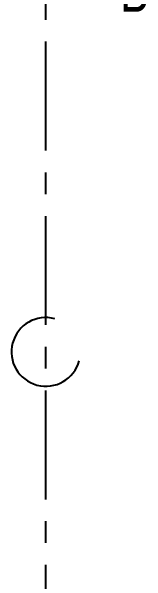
# Model space of a CAD drawing. Header units: millimetres. Extents: x 8 to 872, y 8 to 585.
# Drawn here: x 730.8 to 746.5, y 248.4 to 314.8 of the extents above; entities that cross this region are included whole.
import ezdxf

# ---------------------------------------------------------------- set-up
doc = ezdxf.new("R2010")
doc.units = ezdxf.units.MM
doc.linetypes.add('CENTERX2', pattern=[20.32, 12.7, -2.54, 2.54, -2.54])
doc.layers.add('CENTERLINE', color=4, linetype='CENTERX2')
doc.layers.add('DETAIL', color=3, linetype='Continuous')
doc.styles.add('SLDTEXTSTYLE0', font='TXT', dxfattribs={"width": 0.75})

msp = doc.modelspace()

# ---------------------------------------------------------------- linework, layer by layer
at = {"layer": 'CENTERLINE'}
msp.add_line((734.7799, 156.34842), (734.7799, 430.8663), dxfattribs=at)
at = {"layer": 'DETAIL'}
msp.add_arc((734.7799, 275.13342), 4, 75, 345, dxfattribs=at)
msp.add_arc((734.7799, 275.13342), 4, 75, 345, dxfattribs=at)
msp.add_arc((734.7799, 275.13342), 4, 75, 345, dxfattribs=at)

# ---------------------------------------------------------------- texts
at = {"layer": 'CENTERLINE', "insert": (743.38685, 319.76236), "char_height": 5, "attachment_point": 1, "style": 'SLDTEXTSTYLE0'}
msp.add_mtext('B', dxfattribs=at)

doc.saveas('drawing.dxf')
